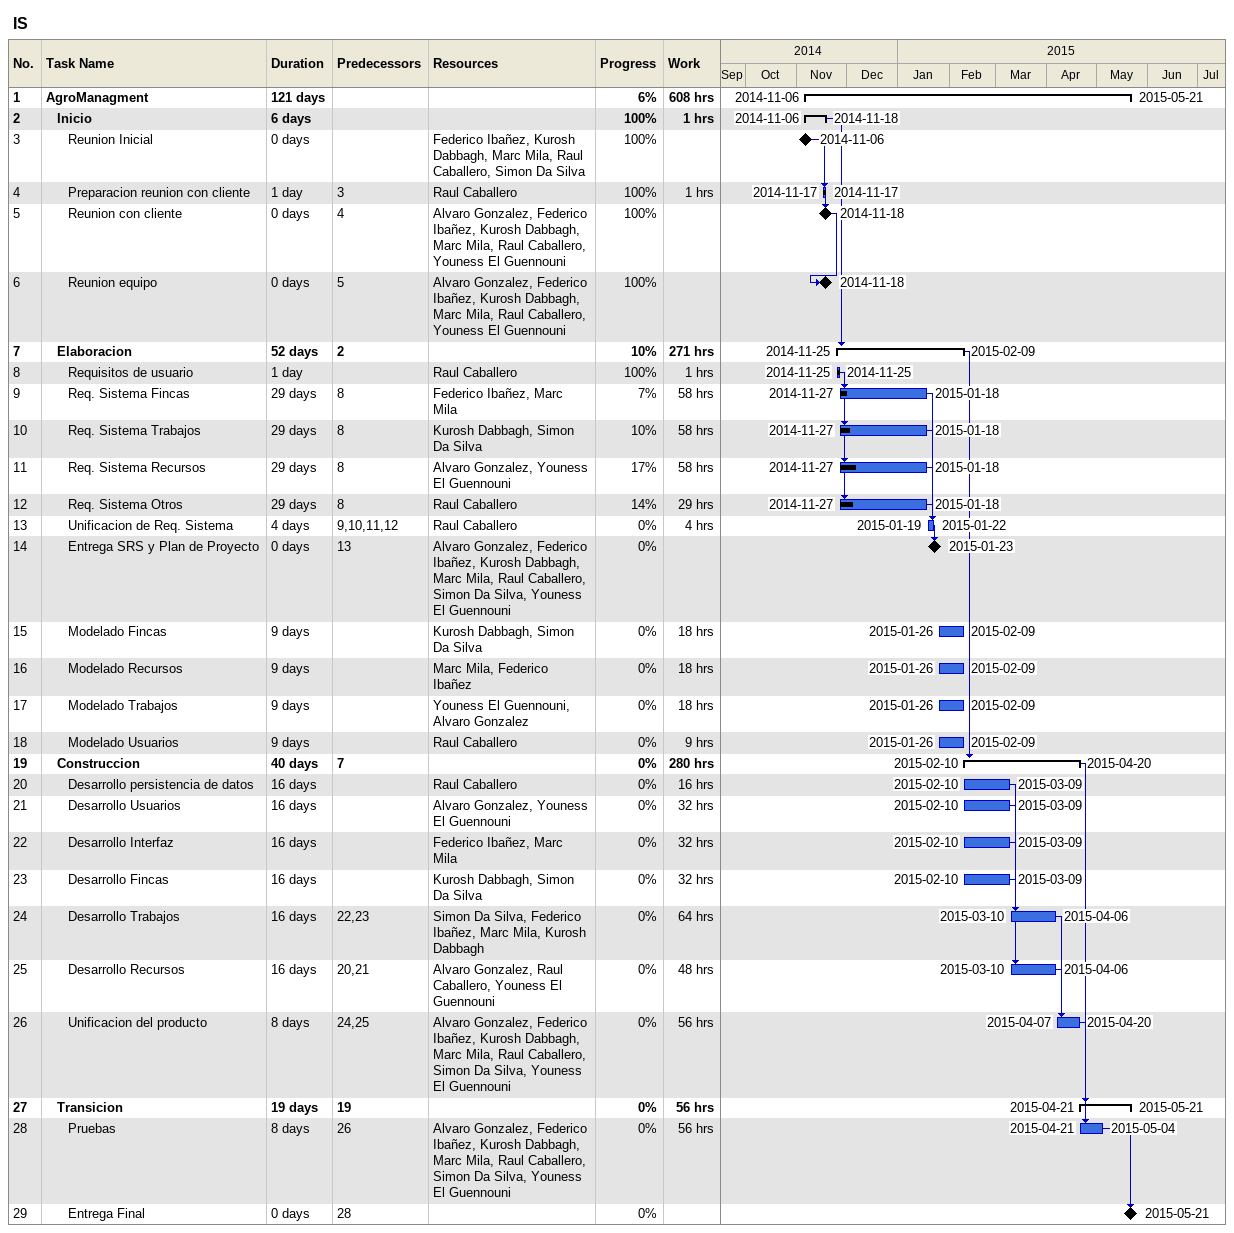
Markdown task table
IS

| ID | Level | Task | Duration | Start | Finish | Predecessors | Resources | % complete | Work (h) |
|---|---|---|---|---|---|---|---|---|---|
| 1 | 1 | **AgroManagment** | 121d | 2014-11-06 | 2015-05-21 |  |  | 6 | 608 |
| 2 | 2 | **Inicio** | 6d | 2014-11-06 | 2014-11-18 |  |  | 100 | 1 |
| 3 | 3 | Reunion Inicial | 0d | 2014-11-06 | 2014-11-06 |  | Federico Ibañez, Kurosh Dabbagh, Marc Mila, Raul Caballero, Simon Da Silva | 100 |  |
| 4 | 3 | Preparacion reunion con cliente | 1d | 2014-11-17 | 2014-11-17 | 3 | Raul Caballero | 100 | 1 |
| 5 | 3 | Reunion con cliente | 0d | 2014-11-18 | 2014-11-18 | 4 | Alvaro Gonzalez, Federico Ibañez, Kurosh Dabbagh, Marc Mila, Raul Caballero, Youness El Guennouni | 100 |  |
| 6 | 3 | Reunion equipo | 0d | 2014-11-18 | 2014-11-18 | 5 | Alvaro Gonzalez, Federico Ibañez, Kurosh Dabbagh, Marc Mila, Raul Caballero, Youness El Guennouni | 100 |  |
| 7 | 2 | **Elaboracion** | 52d | 2014-11-25 | 2015-02-09 | 2 |  | 10 | 271 |
| 8 | 3 | Requisitos de usuario | 1d | 2014-11-25 | 2014-11-25 |  | Raul Caballero | 100 | 1 |
| 9 | 3 | Req. Sistema Fincas | 29d | 2014-11-27 | 2015-01-18 | 8 | Federico Ibañez, Marc Mila | 7 | 58 |
| 10 | 3 | Req. Sistema Trabajos | 29d | 2014-11-27 | 2015-01-18 | 8 | Kurosh Dabbagh, Simon Da Silva | 10 | 58 |
| 11 | 3 | Req. Sistema Recursos | 29d | 2014-11-27 | 2015-01-18 | 8 | Alvaro Gonzalez, Youness El Guennouni | 17 | 58 |
| 12 | 3 | Req. Sistema Otros | 29d | 2014-11-27 | 2015-01-18 | 8 | Raul Caballero | 14 | 29 |
| 13 | 3 | Unificacion de Req. Sistema | 4d | 2015-01-19 | 2015-01-22 | 9, 10, 11, 12 | Raul Caballero | 0 | 4 |
| 14 | 3 | Entrega SRS y Plan de Proyecto | 0d | 2015-01-23 | 2015-01-23 | 13 | Alvaro Gonzalez, Federico Ibañez, Kurosh Dabbagh, Marc Mila, Raul Caballero, Simon Da Silva, Youness El Guennouni | 0 |  |
| 15 | 3 | Modelado Fincas | 9d | 2015-01-26 | 2015-02-09 |  | Kurosh Dabbagh, Simon Da Silva | 0 | 18 |
| 16 | 3 | Modelado Recursos | 9d | 2015-01-26 | 2015-02-09 |  | Marc Mila, Federico Ibañez | 0 | 18 |
| 17 | 3 | Modelado Trabajos | 9d | 2015-01-26 | 2015-02-09 |  | Youness El Guennouni, Alvaro Gonzalez | 0 | 18 |
| 18 | 3 | Modelado Usuarios | 9d | 2015-01-26 | 2015-02-09 |  | Raul Caballero | 0 | 9 |
| 19 | 2 | **Construccion** | 40d | 2015-02-10 | 2015-04-20 | 7 |  | 0 | 280 |
| 20 | 3 | Desarrollo persistencia de datos | 16d | 2015-02-10 | 2015-03-09 |  | Raul Caballero | 0 | 16 |
| 21 | 3 | Desarrollo Usuarios | 16d | 2015-02-10 | 2015-03-09 |  | Alvaro Gonzalez, Youness El Guennouni | 0 | 32 |
| 22 | 3 | Desarrollo Interfaz | 16d | 2015-02-10 | 2015-03-09 |  | Federico Ibañez, Marc Mila | 0 | 32 |
| 23 | 3 | Desarrollo Fincas | 16d | 2015-02-10 | 2015-03-09 |  | Kurosh Dabbagh, Simon Da Silva | 0 | 32 |
| 24 | 3 | Desarrollo Trabajos | 16d | 2015-03-10 | 2015-04-06 | 22, 23 | Simon Da Silva, Federico Ibañez, Marc Mila, Kurosh Dabbagh | 0 | 64 |
| 25 | 3 | Desarrollo Recursos | 16d | 2015-03-10 | 2015-04-06 | 20, 21 | Alvaro Gonzalez, Raul Caballero, Youness El Guennouni | 0 | 48 |
| 26 | 3 | Unificacion del producto | 8d | 2015-04-07 | 2015-04-20 | 24, 25 | Alvaro Gonzalez, Federico Ibañez, Kurosh Dabbagh, Marc Mila, Raul Caballero, Simon Da Silva, Youness El Guennouni | 0 | 56 |
| 27 | 2 | **Transicion** | 19d | 2015-04-21 | 2015-05-21 | 19 |  | 0 | 56 |
| 28 | 3 | Pruebas | 8d | 2015-04-21 | 2015-05-04 | 26 | Alvaro Gonzalez, Federico Ibañez, Kurosh Dabbagh, Marc Mila, Raul Caballero, Simon Da Silva, Youness El Guennouni | 0 | 56 |
| 29 | 3 | Entrega Final | 0d | 2015-05-21 | 2015-05-21 | 28 |  | 0 |  |
